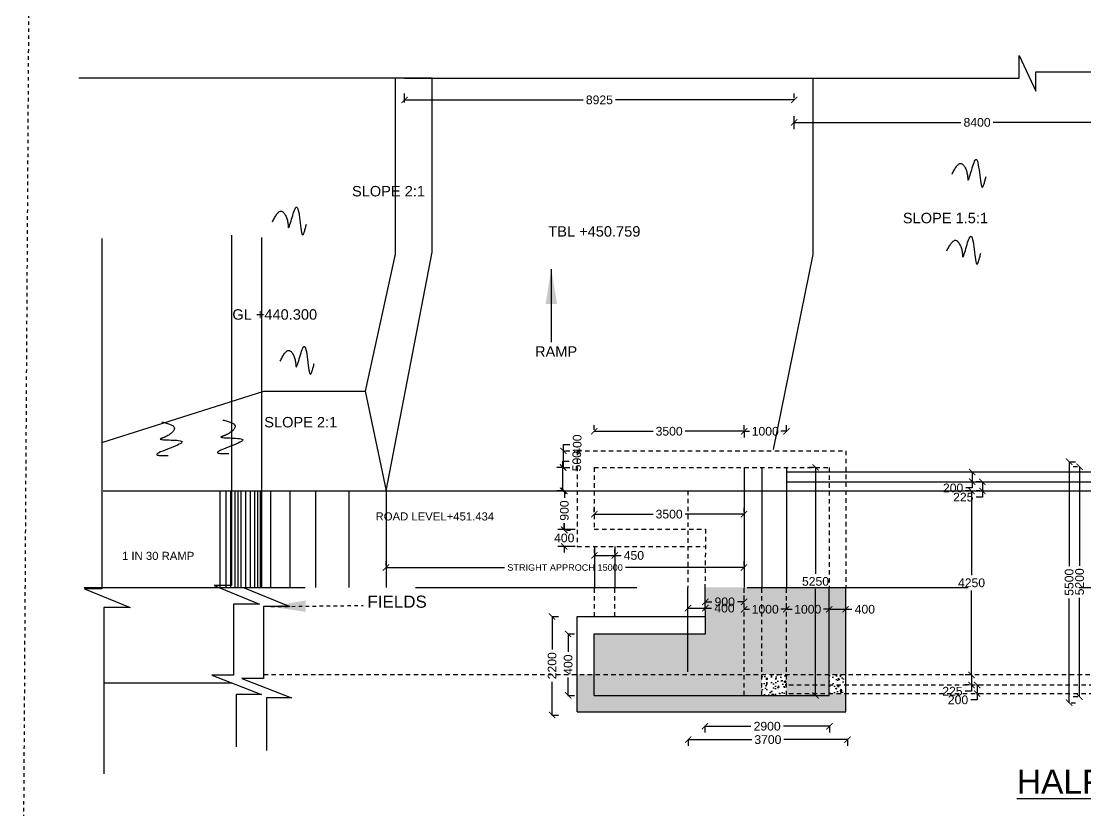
# Model space of a CAD drawing. Header units: inches. Extents: x 334 to 11487, y 381 to 10656.
# Drawn here: x 618.92 to 649.5, y 482.85 to 505.53 of the extents above; entities that cross this region are included whole.
import ezdxf

# ---------------------------------------------------------------- set-up
doc = ezdxf.new("R2010")
doc.units = ezdxf.units.IN
doc.header["$MEASUREMENT"] = 0
doc.linetypes.add('DASHDOT', pattern=[1, 0.5, -0.25, 0, -0.25])
doc.linetypes.add('HIDDEN', pattern=[9.525, 6.35, -3.175])
for name, color, linetype in [('DIMENSION', 255, 'Continuous'), ('DRAWING', 7, 'Continuous'), ('HATCH', 7, 'Continuous'), ('TEXT', 255, 'Continuous')]:
    doc.layers.add(name, color=color, linetype=linetype)
doc.styles.get("Standard").update_dxf_attribs({"font": 'arial.ttf'})
doc.styles.add('TIMES NEW ROMAN', font='times.ttf')
doc.dimstyles.new('dig', dxfattribs={"dimtxt": 0.1875, "dimasz": 0.18, "dimexe": 0.18, "dimexo": 0.0625, "dimgap": 0.09, "dimtad": 0, "dimtih": 1, "dimtoh": 1, "dimdec": 4, "dimzin": 0, "dimdsep": 46, "dimtxsty": 'Standard', "dimblk": 'ARCHTICK', "dimcen": 0.09, "dimadec": 0, "dimazin": 0, "dimtfac": 1, "dimtdec": 4, "dimtofl": 0, "dimtmove": 0, "dimatfit": 3, "dimldrblk": 'ARCHTICK', "dimfxl": 1, "dimtolj": 1, "dimtzin": 0, "dimarcsym": 0})
doc.dimstyles.new('ISO-25', dxfattribs={"dimtxt": 0.636364, "dimasz": 1, "dimexe": 1.25, "dimexo": 0.625, "dimtad": 0, "dimtih": 1, "dimtoh": 1, "dimlfac": 100, "dimtxsty": 'TIMES NEW ROMAN', "dimcen": 2.5, "dimadec": 0, "dimazin": 0, "dimtfac": 1, "dimtmove": 0, "dimatfit": 3, "dimfxl": 1, "dimarcsym": 0})
pattern_1 = [(50, (0, 0), (0.35863009, -0.03137607), [0.0375, -0.4125]), (355, (0, 0), (-0.06937567, 0.37609607), [0.03, -0.33]), (100.4514, (0.0299, -0.0026), (0.28925469, 0.34471977), [0.0318701, -0.35057106]), (46.1842, (0, 0.1), (0.53362052, -0.0827595), [0.05625, -0.61875]), (96.6356, (0.04447, 0.0931), (0.46733135, 0.48705894), [0.04780514, -0.5258565]), (351.1842, (0, 0.1), (0.46733097, 0.4870593), [0.045, -0.495]), (21, (0.05, 0.075), (0.29845353, -0.20130945), [0.0375, -0.4125]), (326, (0.05, 0.075), (0.12165767, 0.36257502), [0.03, -0.33]), (71.4514, (0.07487, 0.05822), (0.42011131, 0.16126525), [0.0318701, -0.35057106]), (37.5, (0, 0), (0.006079928, 0.166446927), [0, -0.326, 0, -0.335, 0, -0.33125]), (7.5, (0, 0), (0.13153477, 0.197205856), [0, -0.191, 0, -0.3185, 0, -0.12625]), (327.5, (-0.1115, 0), (0.266911218, -0.011277436), [0, -0.125, 0, -0.39, 0, -0.5175]), (317.5, (-0.1615, 0), (0.291593085, 0.05005249), [0, -0.1625, 0, -0.259, 0, -0.3675])]

# ---------------------------------------------------------------- blocks, each defined once
blk = doc.blocks.new('_ArchTick')
at = {"color": 0, "linetype": 'ByBlock', "const_width": 0.15}
blk.add_lwpolyline([(-0.5, -0.5), (0.5, 0.5)], dxfattribs=at)
blk = doc.blocks.new('*D58')
at = {"layer": 'Defpoints', "color": 0, "linetype": 'HIDDEN', "transparency": 16777216}
for p in [(641.125, 503.274), (641.125, 503.258), (629.933, 503.141)]:
    blk.add_point(p, dxfattribs=at)
at = {"layer": 'DIMENSION', "color": 0, "linetype": 'HIDDEN', "lineweight": -2, "transparency": 16777216}
for p, q in [((629.933, 503.204), (629.933, 503.454)), ((629.933, 503.274), (635.065, 503.274)), ((641.125, 503.274), (635.993, 503.274)), ((641.125, 503.32), (641.125, 503.454))]:
    blk.add_line(p, q, dxfattribs=at)
at = {"layer": 'DIMENSION', "color": 0, "linetype": 'HIDDEN', "lineweight": -2, "transparency": 16777216, "xscale": 0.18, "yscale": 0.18, "zscale": 0.18, "rotation": 180}
blk.add_blockref('_ArchTick', (629.933, 503.274), dxfattribs=at)
at = {"layer": 'DIMENSION', "color": 0, "linetype": 'HIDDEN', "lineweight": -2, "transparency": 16777216, "xscale": 0.18, "yscale": 0.18, "zscale": 0.18}
blk.add_blockref('_ArchTick', (641.125, 503.274), dxfattribs=at)
at = {"layer": 'DIMENSION', "color": 0, "linetype": 'HIDDEN', "transparency": 16777216, "insert": (635.529, 503.274), "char_height": 0.25, "attachment_point": 5}
blk.add_mtext('\\A1;8925', dxfattribs=at)
blk = doc.blocks.new('*D59')
at = {"layer": 'Defpoints', "color": 0, "linetype": 'HIDDEN', "transparency": 16777216}
for p in [(641.125, 502.371), (651.63, 502.628), (651.63, 502.371)]:
    blk.add_point(p, dxfattribs=at)
at = {"layer": 'DIMENSION', "color": 0, "linetype": 'HIDDEN', "lineweight": -2, "transparency": 16777216}
for p, q in [((641.125, 502.433), (641.125, 502.808)), ((651.63, 502.433), (651.63, 502.808)), ((641.125, 502.628), (645.914, 502.628)), ((651.63, 502.628), (646.841, 502.628))]:
    blk.add_line(p, q, dxfattribs=at)
at = {"layer": 'DIMENSION', "color": 0, "linetype": 'HIDDEN', "lineweight": -2, "transparency": 16777216, "xscale": 0.18, "yscale": 0.18, "zscale": 0.18, "rotation": 180}
blk.add_blockref('_ArchTick', (641.125, 502.628), dxfattribs=at)
at = {"layer": 'DIMENSION', "color": 0, "linetype": 'HIDDEN', "lineweight": -2, "transparency": 16777216, "xscale": 0.18, "yscale": 0.18, "zscale": 0.18}
blk.add_blockref('_ArchTick', (651.63, 502.628), dxfattribs=at)
at = {"layer": 'DIMENSION', "color": 0, "linetype": 'HIDDEN', "transparency": 16777216, "insert": (646.378, 502.628), "char_height": 0.25, "attachment_point": 5}
blk.add_mtext('\\A1;8400', dxfattribs=at)
blk = doc.blocks.new('*D96')
at = {"layer": 'Defpoints', "color": 0, "ltscale": 0.02, "transparency": 16777216}
for p in [(629.402, 489.838), (639.684, 489.838), (639.684, 489.838)]:
    blk.add_point(p, dxfattribs=at)
at = {"layer": 'DIMENSION', "color": 0, "lineweight": -2, "ltscale": 0.02, "transparency": 16777216}
for p, q in [((629.402, 489.9), (629.402, 490.018)), ((629.402, 489.838), (632.806, 489.838)), ((639.684, 489.838), (636.28, 489.838)), ((639.684, 489.9), (639.684, 490.018))]:
    blk.add_line(p, q, dxfattribs=at)
at = {"layer": 'DIMENSION', "color": 0, "lineweight": -2, "ltscale": 0.02, "transparency": 16777216, "xscale": 0.18, "yscale": 0.18, "zscale": 0.18, "rotation": 180}
blk.add_blockref('_ArchTick', (629.402, 489.838), dxfattribs=at)
at = {"layer": 'DIMENSION', "color": 0, "lineweight": -2, "ltscale": 0.02, "transparency": 16777216, "xscale": 0.18, "yscale": 0.18, "zscale": 0.18}
blk.add_blockref('_ArchTick', (639.684, 489.838), dxfattribs=at)
at = {"layer": 'DIMENSION', "color": 0, "ltscale": 0.02, "transparency": 16777216, "insert": (634.543, 489.838), "char_height": 0.1875, "attachment_point": 5}
blk.add_mtext('\\A1;STRIGHT APPROCH 15000', dxfattribs=at)
blk = doc.blocks.new('*D97')
at = {"layer": 'Defpoints', "color": 0, "linetype": 'HIDDEN', "transparency": 16777216}
for p in [(634.105, 488.433), (634.105, 485.601), (634.17, 485.601)]:
    blk.add_point(p, dxfattribs=at)
at = {"layer": 'DIMENSION', "color": 0, "linetype": 'HIDDEN', "lineweight": -2, "transparency": 16777216}
for p, q in [((634.167, 488.433), (634.35, 488.433)), ((634.17, 488.433), (634.17, 487.482)), ((634.17, 485.601), (634.17, 486.552)), ((634.167, 485.601), (634.35, 485.601))]:
    blk.add_line(p, q, dxfattribs=at)
at = {"layer": 'DIMENSION', "color": 0, "linetype": 'HIDDEN', "lineweight": -2, "transparency": 16777216, "xscale": 0.18, "yscale": 0.18, "zscale": 0.18}
for p, rotation in [((634.17, 488.433), 90), ((634.17, 485.601), 270)]:
    blk.add_blockref('_ArchTick', p, dxfattribs=dict(at, rotation=rotation))
at = {"layer": 'DIMENSION', "color": 0, "linetype": 'HIDDEN', "transparency": 16777216, "insert": (634.17, 487.017), "char_height": 0.25, "attachment_point": 5, "rotation": 90}
blk.add_mtext('\\A1;2200', dxfattribs=at)
blk = doc.blocks.new('*D98')
at = {"layer": 'Defpoints', "color": 0, "linetype": 'HIDDEN', "transparency": 16777216}
for p in [(634.565, 487.934), (634.565, 486.164), (634.631, 486.164)]:
    blk.add_point(p, dxfattribs=at)
at = {"layer": 'DIMENSION', "color": 0, "linetype": 'HIDDEN', "lineweight": -2, "transparency": 16777216}
for p, q in [((634.627, 487.934), (634.811, 487.934)), ((634.631, 487.934), (634.631, 487.42)), ((634.631, 486.164), (634.631, 486.678)), ((634.627, 486.164), (634.811, 486.164))]:
    blk.add_line(p, q, dxfattribs=at)
at = {"layer": 'DIMENSION', "color": 0, "linetype": 'HIDDEN', "lineweight": -2, "transparency": 16777216, "xscale": 0.18, "yscale": 0.18, "zscale": 0.18}
for p, rotation in [((634.631, 487.934), 90), ((634.631, 486.164), 270)]:
    blk.add_blockref('_ArchTick', p, dxfattribs=dict(at, rotation=rotation))
at = {"layer": 'DIMENSION', "color": 0, "linetype": 'HIDDEN', "transparency": 16777216, "insert": (634.631, 487.049), "char_height": 0.25, "attachment_point": 5, "rotation": 90}
blk.add_mtext('\\A1;400', dxfattribs=at)
blk = doc.blocks.new('*D99')
at = {"layer": 'Defpoints', "color": 0, "linetype": 'HIDDEN', "transparency": 16777216}
for p in [(638.558, 485.349), (642.138, 485.349), (642.138, 485.279)]:
    blk.add_point(p, dxfattribs=at)
at = {"layer": 'DIMENSION', "color": 0, "linetype": 'HIDDEN', "lineweight": -2, "transparency": 16777216}
for p, q in [((638.558, 485.286), (638.558, 485.099)), ((638.558, 485.279), (639.883, 485.279)), ((642.138, 485.279), (640.813, 485.279)), ((642.138, 485.286), (642.138, 485.099))]:
    blk.add_line(p, q, dxfattribs=at)
at = {"layer": 'DIMENSION', "color": 0, "linetype": 'HIDDEN', "lineweight": -2, "transparency": 16777216, "xscale": 0.18, "yscale": 0.18, "zscale": 0.18, "rotation": 180}
blk.add_blockref('_ArchTick', (638.558, 485.279), dxfattribs=at)
at = {"layer": 'DIMENSION', "color": 0, "linetype": 'HIDDEN', "lineweight": -2, "transparency": 16777216, "xscale": 0.18, "yscale": 0.18, "zscale": 0.18}
blk.add_blockref('_ArchTick', (642.138, 485.279), dxfattribs=at)
at = {"layer": 'DIMENSION', "color": 0, "linetype": 'HIDDEN', "transparency": 16777216, "insert": (640.348, 485.279), "char_height": 0.25, "attachment_point": 5}
blk.add_mtext('\\A1;2900', dxfattribs=at)
blk = doc.blocks.new('*D100')
at = {"layer": 'Defpoints', "color": 0, "linetype": 'HIDDEN', "transparency": 16777216}
for p in [(638.083, 484.953), (642.652, 484.953), (642.652, 484.894)]:
    blk.add_point(p, dxfattribs=at)
at = {"layer": 'DIMENSION', "color": 0, "linetype": 'HIDDEN', "lineweight": -2, "transparency": 16777216}
for p, q in [((638.083, 484.894), (639.905, 484.894)), ((638.083, 484.891), (638.083, 484.714)), ((642.652, 484.894), (640.831, 484.894)), ((642.652, 484.891), (642.652, 484.714))]:
    blk.add_line(p, q, dxfattribs=at)
at = {"layer": 'DIMENSION', "color": 0, "linetype": 'HIDDEN', "lineweight": -2, "transparency": 16777216, "xscale": 0.18, "yscale": 0.18, "zscale": 0.18, "rotation": 180}
blk.add_blockref('_ArchTick', (638.083, 484.894), dxfattribs=at)
at = {"layer": 'DIMENSION', "color": 0, "linetype": 'HIDDEN', "lineweight": -2, "transparency": 16777216, "xscale": 0.18, "yscale": 0.18, "zscale": 0.18}
blk.add_blockref('_ArchTick', (642.652, 484.894), dxfattribs=at)
at = {"layer": 'DIMENSION', "color": 0, "linetype": 'HIDDEN', "transparency": 16777216, "insert": (640.368, 484.894), "char_height": 0.25, "attachment_point": 5}
blk.add_mtext('\\A1;3700', dxfattribs=at)
blk = doc.blocks.new('*D101')
at = {"layer": 'Defpoints', "color": 0, "linetype": 'HIDDEN', "transparency": 16777216}
for p in [(638.071, 488.666), (638.571, 488.672), (638.571, 488.672)]:
    blk.add_point(p, dxfattribs=at)
at = {"layer": 'DIMENSION', "color": 0, "linetype": 'HIDDEN', "lineweight": -2, "transparency": 16777216}
for p, q in [((638.071, 488.729), (638.071, 488.852)), ((638.071, 488.672), (638.571, 488.672)), ((638.571, 488.735), (638.571, 488.852)), ((638.571, 488.672), (638.751, 488.672))]:
    blk.add_line(p, q, dxfattribs=at)
at = {"layer": 'DIMENSION', "color": 0, "linetype": 'HIDDEN', "lineweight": -2, "transparency": 16777216, "xscale": 0.18, "yscale": 0.18, "zscale": 0.18, "rotation": 180}
blk.add_blockref('_ArchTick', (638.071, 488.672), dxfattribs=at)
at = {"layer": 'DIMENSION', "color": 0, "linetype": 'HIDDEN', "lineweight": -2, "transparency": 16777216, "xscale": 0.18, "yscale": 0.18, "zscale": 0.18}
blk.add_blockref('_ArchTick', (638.571, 488.672), dxfattribs=at)
at = {"layer": 'DIMENSION', "color": 0, "linetype": 'HIDDEN', "transparency": 16777216, "insert": (639.122, 488.672), "char_height": 0.25, "attachment_point": 5}
blk.add_mtext('\\A1;400', dxfattribs=at)
blk = doc.blocks.new('*D102')
at = {"layer": 'Defpoints', "color": 0, "linetype": 'HIDDEN', "transparency": 16777216}
for p in [(638.571, 488.852), (639.684, 488.852), (639.684, 488.852)]:
    blk.add_point(p, dxfattribs=at)
at = {"layer": 'DIMENSION', "color": 0, "linetype": 'HIDDEN', "lineweight": -2, "transparency": 16777216}
for p, q in [((638.571, 488.915), (638.571, 489.032)), ((639.684, 488.915), (639.684, 489.032)), ((638.571, 488.852), (638.762, 488.852)), ((639.684, 488.852), (639.493, 488.852))]:
    blk.add_line(p, q, dxfattribs=at)
at = {"layer": 'DIMENSION', "color": 0, "linetype": 'HIDDEN', "lineweight": -2, "transparency": 16777216, "xscale": 0.18, "yscale": 0.18, "zscale": 0.18, "rotation": 180}
blk.add_blockref('_ArchTick', (638.571, 488.852), dxfattribs=at)
at = {"layer": 'DIMENSION', "color": 0, "linetype": 'HIDDEN', "lineweight": -2, "transparency": 16777216, "xscale": 0.18, "yscale": 0.18, "zscale": 0.18}
blk.add_blockref('_ArchTick', (639.684, 488.852), dxfattribs=at)
at = {"layer": 'DIMENSION', "color": 0, "linetype": 'HIDDEN', "transparency": 16777216, "insert": (639.128, 488.852), "char_height": 0.25, "attachment_point": 5}
blk.add_mtext('\\A1;900', dxfattribs=at)
blk = doc.blocks.new('*D103')
at = {"layer": 'Defpoints', "color": 0, "linetype": 'HIDDEN', "transparency": 16777216}
for p in [(639.684, 488.639), (640.899, 488.639), (640.899, 488.639)]:
    blk.add_point(p, dxfattribs=at)
at = {"layer": 'DIMENSION', "color": 0, "linetype": 'HIDDEN', "lineweight": -2, "transparency": 16777216}
for p, q in [((639.684, 488.701), (639.684, 488.819)), ((639.684, 488.639), (639.84, 488.639)), ((640.899, 488.639), (640.743, 488.639)), ((640.899, 488.701), (640.899, 488.819))]:
    blk.add_line(p, q, dxfattribs=at)
at = {"layer": 'DIMENSION', "color": 0, "linetype": 'HIDDEN', "lineweight": -2, "transparency": 16777216, "xscale": 0.18, "yscale": 0.18, "zscale": 0.18, "rotation": 180}
blk.add_blockref('_ArchTick', (639.684, 488.639), dxfattribs=at)
at = {"layer": 'DIMENSION', "color": 0, "linetype": 'HIDDEN', "lineweight": -2, "transparency": 16777216, "xscale": 0.18, "yscale": 0.18, "zscale": 0.18}
blk.add_blockref('_ArchTick', (640.899, 488.639), dxfattribs=at)
at = {"layer": 'DIMENSION', "color": 0, "linetype": 'HIDDEN', "transparency": 16777216, "insert": (640.292, 488.639), "char_height": 0.25, "attachment_point": 5}
blk.add_mtext('\\A1;1000', dxfattribs=at)
blk = doc.blocks.new('*D104')
at = {"layer": 'Defpoints', "color": 0, "linetype": 'HIDDEN', "transparency": 16777216}
for p in [(640.899, 488.639), (642.127, 488.639), (642.127, 488.639)]:
    blk.add_point(p, dxfattribs=at)
at = {"layer": 'DIMENSION', "color": 0, "linetype": 'HIDDEN', "lineweight": -2, "transparency": 16777216}
for p, q in [((640.899, 488.701), (640.899, 488.819)), ((640.899, 488.639), (641.062, 488.639)), ((642.127, 488.639), (641.964, 488.639)), ((642.127, 488.701), (642.127, 488.819))]:
    blk.add_line(p, q, dxfattribs=at)
at = {"layer": 'DIMENSION', "color": 0, "linetype": 'HIDDEN', "lineweight": -2, "transparency": 16777216, "xscale": 0.18, "yscale": 0.18, "zscale": 0.18, "rotation": 180}
blk.add_blockref('_ArchTick', (640.899, 488.639), dxfattribs=at)
at = {"layer": 'DIMENSION', "color": 0, "linetype": 'HIDDEN', "lineweight": -2, "transparency": 16777216, "xscale": 0.18, "yscale": 0.18, "zscale": 0.18}
blk.add_blockref('_ArchTick', (642.127, 488.639), dxfattribs=at)
at = {"layer": 'DIMENSION', "color": 0, "linetype": 'HIDDEN', "transparency": 16777216, "insert": (641.513, 488.639), "char_height": 0.25, "attachment_point": 5}
blk.add_mtext('\\A1;1000', dxfattribs=at)
blk = doc.blocks.new('*D105')
at = {"layer": 'Defpoints', "color": 0, "linetype": 'HIDDEN', "transparency": 16777216}
for p in [(642.127, 488.639), (642.603, 488.639), (642.603, 488.639)]:
    blk.add_point(p, dxfattribs=at)
at = {"layer": 'DIMENSION', "color": 0, "linetype": 'HIDDEN', "lineweight": -2, "transparency": 16777216}
for p, q in [((642.127, 488.701), (642.127, 488.819)), ((642.127, 488.639), (642.603, 488.639)), ((642.603, 488.701), (642.603, 488.819)), ((642.603, 488.639), (642.783, 488.639))]:
    blk.add_line(p, q, dxfattribs=at)
at = {"layer": 'DIMENSION', "color": 0, "linetype": 'HIDDEN', "lineweight": -2, "transparency": 16777216, "xscale": 0.18, "yscale": 0.18, "zscale": 0.18, "rotation": 180}
blk.add_blockref('_ArchTick', (642.127, 488.639), dxfattribs=at)
at = {"layer": 'DIMENSION', "color": 0, "linetype": 'HIDDEN', "lineweight": -2, "transparency": 16777216, "xscale": 0.18, "yscale": 0.18, "zscale": 0.18}
blk.add_blockref('_ArchTick', (642.603, 488.639), dxfattribs=at)
at = {"layer": 'DIMENSION', "color": 0, "linetype": 'HIDDEN', "transparency": 16777216, "insert": (643.154, 488.639), "char_height": 0.25, "attachment_point": 5}
blk.add_mtext('\\A1;400', dxfattribs=at)
blk = doc.blocks.new('*D106')
at = {"layer": 'Defpoints', "color": 0, "linetype": 'HIDDEN', "transparency": 16777216}
for p in [(635.381, 491.372), (639.684, 491.372), (639.684, 491.372)]:
    blk.add_point(p, dxfattribs=at)
at = {"layer": 'DIMENSION', "color": 0, "linetype": 'HIDDEN', "lineweight": -2, "transparency": 16777216}
for p, q in [((635.381, 491.434), (635.381, 491.552)), ((635.381, 491.372), (637.07, 491.372)), ((639.684, 491.372), (637.995, 491.372)), ((639.684, 491.434), (639.684, 491.552))]:
    blk.add_line(p, q, dxfattribs=at)
at = {"layer": 'DIMENSION', "color": 0, "linetype": 'HIDDEN', "lineweight": -2, "transparency": 16777216, "xscale": 0.18, "yscale": 0.18, "zscale": 0.18, "rotation": 180}
blk.add_blockref('_ArchTick', (635.381, 491.372), dxfattribs=at)
at = {"layer": 'DIMENSION', "color": 0, "linetype": 'HIDDEN', "lineweight": -2, "transparency": 16777216, "xscale": 0.18, "yscale": 0.18, "zscale": 0.18}
blk.add_blockref('_ArchTick', (639.684, 491.372), dxfattribs=at)
at = {"layer": 'DIMENSION', "color": 0, "linetype": 'HIDDEN', "transparency": 16777216, "insert": (637.532, 491.372), "char_height": 0.25, "attachment_point": 5}
blk.add_mtext('\\A1;3500', dxfattribs=at)
blk = doc.blocks.new('*D107')
at = {"layer": 'Defpoints', "color": 0, "linetype": 'HIDDEN', "transparency": 16777216}
for p in [(634.519, 490.929), (634.892, 490.929), (634.892, 490.446)]:
    blk.add_point(p, dxfattribs=at)
at = {"layer": 'DIMENSION', "color": 0, "linetype": 'HIDDEN', "lineweight": -2, "transparency": 16777216}
for p, q in [((634.519, 490.929), (634.519, 491.109)), ((634.829, 490.929), (634.339, 490.929)), ((634.829, 490.446), (634.339, 490.446)), ((634.519, 490.446), (634.519, 490.266))]:
    blk.add_line(p, q, dxfattribs=at)
at = {"layer": 'DIMENSION', "color": 0, "linetype": 'HIDDEN', "lineweight": -2, "transparency": 16777216, "xscale": 0.18, "yscale": 0.18, "zscale": 0.18}
for p, rotation in [((634.519, 490.929), 270), ((634.519, 490.446), 90)]:
    blk.add_blockref('_ArchTick', p, dxfattribs=dict(at, rotation=rotation))
at = {"layer": 'DIMENSION', "color": 0, "linetype": 'HIDDEN', "transparency": 16777216, "insert": (634.519, 490.687), "char_height": 0.25, "attachment_point": 5}
blk.add_mtext('\\A1;400', dxfattribs=at)
blk = doc.blocks.new('*D108')
at = {"layer": 'Defpoints', "color": 0, "linetype": 'HIDDEN', "transparency": 16777216}
for p in [(634.519, 492.041), (634.523, 492.041), (634.519, 490.91)]:
    blk.add_point(p, dxfattribs=at)
at = {"layer": 'DIMENSION', "color": 0, "linetype": 'HIDDEN', "lineweight": -2, "transparency": 16777216}
for p, q in [((634.523, 492.041), (634.523, 491.841)), ((634.581, 492.041), (634.703, 492.041)), ((634.523, 490.91), (634.523, 491.11)), ((634.581, 490.91), (634.703, 490.91))]:
    blk.add_line(p, q, dxfattribs=at)
at = {"layer": 'DIMENSION', "color": 0, "linetype": 'HIDDEN', "lineweight": -2, "transparency": 16777216, "xscale": 0.18, "yscale": 0.18, "zscale": 0.18}
for p, rotation in [((634.523, 492.041), 90), ((634.523, 490.91), 270)]:
    blk.add_blockref('_ArchTick', p, dxfattribs=dict(at, rotation=rotation))
at = {"layer": 'DIMENSION', "color": 0, "linetype": 'HIDDEN', "transparency": 16777216, "insert": (634.523, 491.476), "char_height": 0.25, "attachment_point": 5, "rotation": 90}
blk.add_mtext('\\A1;900', dxfattribs=at)
blk = doc.blocks.new('*D109')
at = {"layer": 'Defpoints', "color": 0, "linetype": 'HIDDEN', "transparency": 16777216}
for p in [(634.482, 492.714), (634.523, 492.714), (634.523, 492.041)]:
    blk.add_point(p, dxfattribs=at)
at = {"layer": 'DIMENSION', "color": 0, "linetype": 'HIDDEN', "lineweight": -2, "transparency": 16777216}
for p, q in [((634.482, 492.714), (634.482, 492.894)), ((634.482, 492.894), (634.662, 492.894)), ((634.46, 492.714), (634.302, 492.714)), ((634.482, 492.041), (634.482, 492.714)), ((634.46, 492.041), (634.302, 492.041))]:
    blk.add_line(p, q, dxfattribs=at)
at = {"layer": 'DIMENSION', "color": 0, "linetype": 'HIDDEN', "lineweight": -2, "transparency": 16777216, "xscale": 0.18, "yscale": 0.18, "zscale": 0.18}
for p, rotation in [((634.482, 492.714), 90), ((634.482, 492.041), 270)]:
    blk.add_blockref('_ArchTick', p, dxfattribs=dict(at, rotation=rotation))
at = {"layer": 'DIMENSION', "color": 0, "linetype": 'HIDDEN', "transparency": 16777216, "insert": (634.88, 492.894), "char_height": 0.25, "attachment_point": 5, "rotation": 90}
blk.add_mtext('\\A1;500', dxfattribs=at)
blk = doc.blocks.new('*D110')
at = {"layer": 'Defpoints', "color": 0, "linetype": 'HIDDEN', "transparency": 16777216}
for p in [(634.46, 493.19), (634.495, 493.19), (634.46, 492.714)]:
    blk.add_point(p, dxfattribs=at)
at = {"layer": 'DIMENSION', "color": 0, "linetype": 'HIDDEN', "lineweight": -2, "transparency": 16777216}
for p, q in [((634.495, 493.19), (634.495, 493.37)), ((634.495, 493.37), (634.675, 493.37)), ((634.495, 492.714), (634.495, 493.19)), ((634.523, 493.19), (634.675, 493.19)), ((634.523, 492.714), (634.675, 492.714))]:
    blk.add_line(p, q, dxfattribs=at)
at = {"layer": 'DIMENSION', "color": 0, "linetype": 'HIDDEN', "lineweight": -2, "transparency": 16777216, "xscale": 0.18, "yscale": 0.18, "zscale": 0.18}
for p, rotation in [((634.495, 493.19), 90), ((634.495, 492.714), 270)]:
    blk.add_blockref('_ArchTick', p, dxfattribs=dict(at, rotation=rotation))
at = {"layer": 'DIMENSION', "color": 0, "linetype": 'HIDDEN', "transparency": 16777216, "insert": (634.892, 493.37), "char_height": 0.25, "attachment_point": 5, "rotation": 90}
blk.add_mtext('\\A1;400', dxfattribs=at)
blk = doc.blocks.new('*D111')
at = {"layer": 'Defpoints', "color": 0, "linetype": 'HIDDEN', "transparency": 16777216}
for p in [(635.381, 493.732), (639.684, 493.753), (639.684, 493.732)]:
    blk.add_point(p, dxfattribs=at)
at = {"layer": 'DIMENSION', "color": 0, "linetype": 'HIDDEN', "lineweight": -2, "transparency": 16777216}
for p, q in [((635.381, 493.795), (635.381, 493.933)), ((639.684, 493.795), (639.684, 493.933)), ((635.381, 493.753), (637.07, 493.753)), ((639.684, 493.753), (637.995, 493.753))]:
    blk.add_line(p, q, dxfattribs=at)
at = {"layer": 'DIMENSION', "color": 0, "linetype": 'HIDDEN', "lineweight": -2, "transparency": 16777216, "xscale": 0.18, "yscale": 0.18, "zscale": 0.18, "rotation": 180}
blk.add_blockref('_ArchTick', (635.381, 493.753), dxfattribs=at)
at = {"layer": 'DIMENSION', "color": 0, "linetype": 'HIDDEN', "lineweight": -2, "transparency": 16777216, "xscale": 0.18, "yscale": 0.18, "zscale": 0.18}
blk.add_blockref('_ArchTick', (639.684, 493.753), dxfattribs=at)
at = {"layer": 'DIMENSION', "color": 0, "linetype": 'HIDDEN', "transparency": 16777216, "insert": (637.532, 493.753), "char_height": 0.25, "attachment_point": 5}
blk.add_mtext('\\A1;3500', dxfattribs=at)
blk = doc.blocks.new('*D112')
at = {"layer": 'Defpoints', "color": 0, "linetype": 'HIDDEN', "transparency": 16777216}
for p in [(639.684, 493.795), (639.684, 493.753), (640.902, 493.679)]:
    blk.add_point(p, dxfattribs=at)
at = {"layer": 'DIMENSION', "color": 0, "linetype": 'HIDDEN', "lineweight": -2, "transparency": 16777216}
for p, q in [((640.902, 493.742), (640.902, 493.933)), ((639.684, 493.753), (639.842, 493.753)), ((639.684, 493.732), (639.684, 493.573)), ((640.902, 493.753), (640.744, 493.753))]:
    blk.add_line(p, q, dxfattribs=at)
at = {"layer": 'DIMENSION', "color": 0, "linetype": 'HIDDEN', "lineweight": -2, "transparency": 16777216, "xscale": 0.18, "yscale": 0.18, "zscale": 0.18, "rotation": 180}
blk.add_blockref('_ArchTick', (639.684, 493.753), dxfattribs=at)
at = {"layer": 'DIMENSION', "color": 0, "linetype": 'HIDDEN', "lineweight": -2, "transparency": 16777216, "xscale": 0.18, "yscale": 0.18, "zscale": 0.18}
blk.add_blockref('_ArchTick', (640.902, 493.753), dxfattribs=at)
at = {"layer": 'DIMENSION', "color": 0, "linetype": 'HIDDEN', "transparency": 16777216, "insert": (640.293, 493.753), "char_height": 0.25, "attachment_point": 5}
blk.add_mtext('\\A1;1000', dxfattribs=at)
blk = doc.blocks.new('*D113')
at = {"layer": 'Defpoints', "color": 0, "linetype": 'HIDDEN', "transparency": 16777216}
for p in [(641.769, 492.714), (641.737, 486.164), (641.769, 486.164)]:
    blk.add_point(p, dxfattribs=at)
at = {"layer": 'DIMENSION', "color": 0, "linetype": 'HIDDEN', "lineweight": -2, "transparency": 16777216}
for p, q in [((641.707, 492.714), (641.557, 492.714)), ((641.737, 492.714), (641.737, 489.657)), ((641.737, 486.164), (641.737, 489.222)), ((641.707, 486.164), (641.557, 486.164))]:
    blk.add_line(p, q, dxfattribs=at)
at = {"layer": 'DIMENSION', "color": 0, "linetype": 'HIDDEN', "lineweight": -2, "transparency": 16777216, "xscale": 0.18, "yscale": 0.18, "zscale": 0.18}
for p, rotation in [((641.737, 492.714), 90), ((641.737, 486.164), 270)]:
    blk.add_blockref('_ArchTick', p, dxfattribs=dict(at, rotation=rotation))
at = {"layer": 'DIMENSION', "color": 0, "linetype": 'HIDDEN', "transparency": 16777216, "insert": (641.737, 489.439), "char_height": 0.25, "attachment_point": 5}
blk.add_mtext('\\A1;5250', dxfattribs=at)
blk = doc.blocks.new('*D137')
at = {"layer": 'Defpoints', "color": 0, "linetype": 'HIDDEN', "transparency": 16777216}
for p in [(646.17, 492.584), (646.17, 492.304), (646.237, 492.304)]:
    blk.add_point(p, dxfattribs=at)
at = {"layer": 'DIMENSION', "color": 0, "linetype": 'HIDDEN', "lineweight": -2, "transparency": 16777216}
for p, q in [((646.232, 492.584), (646.417, 492.584)), ((646.237, 492.584), (646.237, 492.304)), ((646.232, 492.304), (646.417, 492.304)), ((646.237, 492.304), (646.237, 492.124)), ((646.237, 492.124), (646.057, 492.124))]:
    blk.add_line(p, q, dxfattribs=at)
at = {"layer": 'DIMENSION', "color": 0, "linetype": 'HIDDEN', "lineweight": -2, "transparency": 16777216, "xscale": 0.18, "yscale": 0.18, "zscale": 0.18}
for p, rotation in [((646.237, 492.584), 90), ((646.237, 492.304), 270)]:
    blk.add_blockref('_ArchTick', p, dxfattribs=dict(at, rotation=rotation))
at = {"layer": 'DIMENSION', "color": 0, "linetype": 'HIDDEN', "transparency": 16777216, "insert": (645.689, 492.124), "char_height": 0.25, "attachment_point": 5}
blk.add_mtext('\\A1;200', dxfattribs=at)
blk = doc.blocks.new('*D138')
at = {"layer": 'Defpoints', "color": 0, "linetype": 'HIDDEN', "transparency": 16777216}
for p in [(646.53, 492.304), (646.53, 492.041), (646.53, 492.041)]:
    blk.add_point(p, dxfattribs=at)
at = {"layer": 'DIMENSION', "color": 0, "linetype": 'HIDDEN', "lineweight": -2, "transparency": 16777216}
for p, q in [((646.467, 492.304), (646.35, 492.304)), ((646.53, 492.304), (646.53, 492.041)), ((646.467, 492.041), (646.35, 492.041)), ((646.53, 492.041), (646.53, 491.861)), ((646.53, 491.861), (646.35, 491.861))]:
    blk.add_line(p, q, dxfattribs=at)
at = {"layer": 'DIMENSION', "color": 0, "linetype": 'HIDDEN', "lineweight": -2, "transparency": 16777216, "xscale": 0.18, "yscale": 0.18, "zscale": 0.18}
for p, rotation in [((646.53, 492.304), 90), ((646.53, 492.041), 270)]:
    blk.add_blockref('_ArchTick', p, dxfattribs=dict(at, rotation=rotation))
at = {"layer": 'DIMENSION', "color": 0, "linetype": 'HIDDEN', "transparency": 16777216, "insert": (645.981, 491.861), "char_height": 0.25, "attachment_point": 5}
blk.add_mtext('\\A1;225', dxfattribs=at)
blk = doc.blocks.new('*D139')
at = {"layer": 'Defpoints', "color": 0, "linetype": 'HIDDEN', "transparency": 16777216}
for p in [(646.22, 492.041), (646.218, 486.754), (646.218, 486.754)]:
    blk.add_point(p, dxfattribs=at)
at = {"layer": 'DIMENSION', "color": 0, "linetype": 'HIDDEN', "lineweight": -2, "transparency": 16777216}
for p, q in [((646.158, 492.041), (646.038, 492.041)), ((646.218, 492.041), (646.218, 489.615)), ((646.218, 486.754), (646.218, 489.18)), ((646.156, 486.754), (646.038, 486.754))]:
    blk.add_line(p, q, dxfattribs=at)
at = {"layer": 'DIMENSION', "color": 0, "linetype": 'HIDDEN', "lineweight": -2, "transparency": 16777216, "xscale": 0.18, "yscale": 0.18, "zscale": 0.18}
for p, rotation in [((646.218, 492.041), 90), ((646.218, 486.754), 270)]:
    blk.add_blockref('_ArchTick', p, dxfattribs=dict(at, rotation=rotation))
at = {"layer": 'DIMENSION', "color": 0, "linetype": 'HIDDEN', "transparency": 16777216, "insert": (646.218, 489.398), "char_height": 0.25, "attachment_point": 5}
blk.add_mtext('\\A1;4250', dxfattribs=at)
blk = doc.blocks.new('*D140')
at = {"layer": 'Defpoints', "color": 0, "linetype": 'HIDDEN', "transparency": 16777216}
for p in [(646.218, 486.754), (646.218, 486.464), (646.218, 486.464)]:
    blk.add_point(p, dxfattribs=at)
at = {"layer": 'DIMENSION', "color": 0, "linetype": 'HIDDEN', "lineweight": -2, "transparency": 16777216}
for p, q in [((646.156, 486.754), (646.038, 486.754)), ((646.218, 486.754), (646.218, 486.464)), ((646.156, 486.464), (646.038, 486.464)), ((646.218, 486.464), (646.218, 486.284)), ((646.218, 486.284), (646.038, 486.284))]:
    blk.add_line(p, q, dxfattribs=at)
at = {"layer": 'DIMENSION', "color": 0, "linetype": 'HIDDEN', "lineweight": -2, "transparency": 16777216, "xscale": 0.18, "yscale": 0.18, "zscale": 0.18}
for p, rotation in [((646.218, 486.754), 90), ((646.218, 486.464), 270)]:
    blk.add_blockref('_ArchTick', p, dxfattribs=dict(at, rotation=rotation))
at = {"layer": 'DIMENSION', "color": 0, "linetype": 'HIDDEN', "transparency": 16777216, "insert": (645.669, 486.284), "char_height": 0.25, "attachment_point": 5}
blk.add_mtext('\\A1;225', dxfattribs=at)
blk = doc.blocks.new('*D141')
at = {"layer": 'Defpoints', "color": 0, "linetype": 'HIDDEN', "transparency": 16777216}
for p in [(646.301, 486.464), (646.301, 486.216), (646.378, 486.216)]:
    blk.add_point(p, dxfattribs=at)
at = {"layer": 'DIMENSION', "color": 0, "linetype": 'HIDDEN', "lineweight": -2, "transparency": 16777216}
for p, q in [((646.363, 486.464), (646.558, 486.464)), ((646.378, 486.464), (646.378, 486.216)), ((646.363, 486.216), (646.558, 486.216)), ((646.378, 486.216), (646.378, 486.036)), ((646.378, 486.036), (646.198, 486.036))]:
    blk.add_line(p, q, dxfattribs=at)
at = {"layer": 'DIMENSION', "color": 0, "linetype": 'HIDDEN', "lineweight": -2, "transparency": 16777216, "xscale": 0.18, "yscale": 0.18, "zscale": 0.18}
for p, rotation in [((646.378, 486.464), 90), ((646.378, 486.216), 270)]:
    blk.add_blockref('_ArchTick', p, dxfattribs=dict(at, rotation=rotation))
at = {"layer": 'DIMENSION', "color": 0, "linetype": 'HIDDEN', "transparency": 16777216, "insert": (645.83, 486.036), "char_height": 0.25, "attachment_point": 5}
blk.add_mtext('\\A1;200', dxfattribs=at)
blk = doc.blocks.new('*D149')
at = {"layer": 'Defpoints', "color": 0, "linetype": 'HIDDEN', "transparency": 16777216}
for p in [(649.324, 492.733), (649.322, 486.125), (649.33, 486.125)]:
    blk.add_point(p, dxfattribs=at)
at = {"layer": 'DIMENSION', "color": 0, "linetype": 'HIDDEN', "lineweight": -2, "transparency": 16777216}
for p, q in [((649.261, 492.733), (649.142, 492.733)), ((649.322, 492.733), (649.322, 489.892)), ((649.322, 486.125), (649.322, 488.966)), ((649.267, 486.125), (649.142, 486.125))]:
    blk.add_line(p, q, dxfattribs=at)
at = {"layer": 'DIMENSION', "color": 0, "linetype": 'HIDDEN', "lineweight": -2, "transparency": 16777216, "xscale": 0.18, "yscale": 0.18, "zscale": 0.18}
for p, rotation in [((649.322, 492.733), 90), ((649.322, 486.125), 270)]:
    blk.add_blockref('_ArchTick', p, dxfattribs=dict(at, rotation=rotation))
at = {"layer": 'DIMENSION', "color": 0, "linetype": 'HIDDEN', "transparency": 16777216, "insert": (649.322, 489.429), "char_height": 0.25, "attachment_point": 5, "rotation": 90}
blk.add_mtext('\\A1;5200', dxfattribs=at)
blk = doc.blocks.new('*D150')
at = {"layer": 'Defpoints', "color": 0, "linetype": 'HIDDEN', "transparency": 16777216}
for p in [(648.987, 492.88), (649.022, 492.88), (649.017, 485.953)]:
    blk.add_point(p, dxfattribs=at)
at = {"layer": 'DIMENSION', "color": 0, "linetype": 'HIDDEN', "lineweight": -2, "transparency": 16777216}
for p, q in [((649.022, 492.88), (649.022, 489.879)), ((649.05, 492.88), (649.202, 492.88)), ((649.022, 485.953), (649.022, 488.953)), ((649.08, 485.953), (649.202, 485.953))]:
    blk.add_line(p, q, dxfattribs=at)
at = {"layer": 'DIMENSION', "color": 0, "linetype": 'HIDDEN', "lineweight": -2, "transparency": 16777216, "xscale": 0.18, "yscale": 0.18, "zscale": 0.18}
for p, rotation in [((649.022, 492.88), 90), ((649.022, 485.953), 270)]:
    blk.add_blockref('_ArchTick', p, dxfattribs=dict(at, rotation=rotation))
at = {"layer": 'DIMENSION', "color": 0, "linetype": 'HIDDEN', "transparency": 16777216, "insert": (649.022, 489.416), "char_height": 0.25, "attachment_point": 5, "rotation": 90}
blk.add_mtext('\\A1;5500', dxfattribs=at)
blk = doc.blocks.new('*D164')
at = {"layer": 'Defpoints', "color": 0, "linetype": 'HIDDEN', "transparency": 16777216}
for p in [(635.388, 490.185), (635.97, 490.185), (635.97, 490.185)]:
    blk.add_point(p, dxfattribs=at)
at = {"layer": 'DIMENSION', "color": 0, "linetype": 'HIDDEN', "lineweight": -2, "transparency": 16777216}
for p, q in [((635.388, 490.248), (635.388, 490.365)), ((635.388, 490.185), (635.97, 490.185)), ((635.97, 490.248), (635.97, 490.365)), ((635.97, 490.185), (636.15, 490.185))]:
    blk.add_line(p, q, dxfattribs=at)
at = {"layer": 'DIMENSION', "color": 0, "linetype": 'HIDDEN', "lineweight": -2, "transparency": 16777216, "xscale": 0.18, "yscale": 0.18, "zscale": 0.18, "rotation": 180}
blk.add_blockref('_ArchTick', (635.388, 490.185), dxfattribs=at)
at = {"layer": 'DIMENSION', "color": 0, "linetype": 'HIDDEN', "lineweight": -2, "transparency": 16777216, "xscale": 0.18, "yscale": 0.18, "zscale": 0.18}
blk.add_blockref('_ArchTick', (635.97, 490.185), dxfattribs=at)
at = {"layer": 'DIMENSION', "color": 0, "linetype": 'HIDDEN', "transparency": 16777216, "insert": (636.52, 490.185), "char_height": 0.25, "attachment_point": 5}
blk.add_mtext('\\A1;450', dxfattribs=at)

msp = doc.modelspace()

# ---------------------------------------------------------------- hatches: boundary and pattern name
at = {"layer": 'HATCH', "linetype": 'HIDDEN'}
h = msp.add_hatch(dxfattribs=at)
h.set_pattern_fill('AR-CONC', color=256, scale=0.05, style=0)
h.set_pattern_definition(pattern_1)
h.paths.add_polyline_path([(639.68399, 489.26535), (638.56442, 489.26535), (638.57989, 487.93357), (635.38073, 487.93357), (635.38073, 486.76575), (639.68399, 486.76432)])
h.paths.add_polyline_path([(639.68399, 486.76432), (635.38073, 486.76575), (635.38073, 486.16444), (639.68399, 486.16444)], flags=17)
h.paths.add_polyline_path([(642.60329, 486.2159), (642.12743, 486.2159), (642.12743, 486.16444), (635.38073, 486.16444), (635.38073, 486.76575), (634.89162, 486.76591), (634.89162, 485.68858), (642.60329, 485.68858)])
h.paths.add_polyline_path([(640.19835, 486.76415), (639.68399, 486.76432), (639.68399, 486.16444), (640.19835, 486.16444)], flags=17)
h.paths.add_polyline_path([(640.19835, 489.26535), (639.68399, 489.26535), (639.68399, 486.76432), (640.19835, 486.76415)])
h.paths.add_polyline_path([(640.89903, 489.26535), (640.19835, 489.26535), (640.19835, 486.76415), (640.89903, 486.76392)])
h.paths.add_polyline_path([(642.12743, 489.26535), (640.89903, 489.26535), (640.89903, 486.76392), (642.12743, 486.76351)])
h.paths.add_polyline_path([(642.60329, 489.26535), (642.12743, 489.26535), (642.12743, 486.76351), (642.60329, 486.76335)])
h.paths.add_polyline_path([(642.12743, 486.76351), (640.89903, 486.76392), (640.89903, 486.16444), (642.12743, 486.16444)], flags=17)
h = msp.add_hatch(dxfattribs=at)
h.set_pattern_fill('AR-CONC', color=256, scale=0.05, style=0)
h.set_pattern_definition(pattern_1)
h.paths.add_polyline_path([(640.89903, 486.76392), (640.19835, 486.76415), (640.19835, 486.16444), (640.89903, 486.16444)])
h = msp.add_hatch(dxfattribs=at)
h.set_pattern_fill('AR-CONC', color=256, scale=0.05, style=0)
h.set_pattern_definition(pattern_1)
h.paths.add_polyline_path([(642.60329, 486.46438), (642.60329, 486.76335), (642.12743, 486.76351), (642.12743, 486.46438)])
h.paths.add_polyline_path([(642.12743, 486.46438), (642.12743, 486.2159), (642.60329, 486.2159), (642.60329, 486.46438)])

# ---------------------------------------------------------------- linework, layer by layer
at = {"layer": 'DIMENSION', "linetype": 'HIDDEN'}
msp.add_lwpolyline([(620.72611, 489.26535), (699.22627, 489.26535)], dxfattribs=at)
for points in [[(645.65784, 501.14459), (645.90913, 501.4484), (646.09904, 501.12288), (646.11445, 500.9826), (646.33836, 501.56109), (646.52926, 500.76714), (646.63561, 501.07399)], [(626.13676, 499.77495), (626.38805, 500.07876), (626.57796, 499.75323), (626.59338, 499.61295), (626.81729, 500.19145), (627.00818, 499.3975), (627.11453, 499.70435)], [(645.50645, 498.93709), (645.75774, 499.2409), (645.94765, 498.91537), (645.96307, 498.77509), (646.18698, 499.35359), (646.37787, 498.55963), (646.48422, 498.86649)], [(626.3587, 495.77041), (626.60999, 496.07422), (626.7999, 495.74869), (626.81531, 495.60841), (627.03922, 496.18691), (627.23012, 495.39296), (627.33647, 495.69981)], [(622.96333, 494.01981), (623.32002, 493.8518), (623.05183, 493.58702), (622.91977, 493.53727), (623.53574, 493.46398), (622.81403, 493.08196), (623.13767, 493.05512)], [(624.70797, 494.07671), (625.06466, 493.90871), (624.79647, 493.64393), (624.6644, 493.59418), (625.28038, 493.52089), (624.55866, 493.13887), (624.88231, 493.11203)]]:
    msp.add_spline(points, degree=3, dxfattribs=at)
at = {"layer": 'DRAWING', "linetype": 'DASHDOT', "ltscale": 0.02}
msp.add_lwpolyline([(619.34798, 538.87389), (718.64484, 538.25588), (718.22011, 470.01199), (618.92325, 470.62999)], close=True, dxfattribs=at)
at = {"layer": 'DRAWING', "ltscale": 0.02}
for points in [[(629.9329, 503.89841), (647.58453, 503.89841), (647.58453, 504.54834), (648.06947, 503.5282), (648.06947, 504.08463), (651.62999, 504.08463), (657.37109, 504.08463), (669.9734, 504.08463), (669.9734, 504.84461), (670.39879, 503.61107), (670.39879, 504.2048), (699.64707, 504.2048)], [(625.10045, 503.89841), (620.5808, 503.89841)], [(621.23466, 493.43117), (625.8878, 494.90581), (628.80267, 494.90581), (629.4024, 492.04101), (630.72753, 498.89956), (630.72753, 503.89841), (629.9329, 503.89841), (625.10045, 503.89841)], [(629.66572, 503.89841), (629.66572, 498.84057), (628.80267, 494.90581)], [(641.65838, 503.89841), (641.65962, 498.83468)], [(621.23466, 499.29185), (621.23466, 489.22841), (620.74067, 489.22841), (622.04589, 488.69192), (621.29538, 488.69192), (621.29538, 483.90798)], [(624.95662, 499.3878), (624.95662, 489.32436), (624.46263, 489.32436), (625.76785, 488.78787), (625.01734, 488.78787), (625.01734, 486.86781)], [(625.8229, 499.3168), (625.8229, 489.25336), (625.32891, 489.25336), (626.63412, 488.71687), (625.88361, 488.71687), (625.88361, 486.7689)], [(641.65962, 498.83468), (640.52417, 493.23333)], [(639.68399, 492.71408), (639.68399, 489.26535)], [(640.19835, 492.71408), (640.19835, 489.26535)], [(640.89903, 492.71408), (640.89903, 489.26535)], [(640.90849, 492.5839), (674.31871, 492.5839)], [(640.90849, 492.30387), (674.31871, 492.30387)], [(621.27574, 492.041), (699.22627, 492.041)], [(624.62246, 492.041), (624.62246, 489.26535)], [(624.80134, 492.041), (624.80134, 489.26535)], [(624.93585, 492.041), (624.93585, 489.26535)], [(625.06044, 492.041), (625.06044, 489.26535)], [(625.14516, 492.041), (625.14516, 489.26535)], [(625.22483, 492.041), (625.22483, 489.26535)], [(625.36133, 492.04101), (625.36133, 489.26536)], [(625.49584, 492.04101), (625.49584, 489.26536)], [(625.62043, 492.04101), (625.62043, 489.26536)], [(625.70515, 492.04101), (625.70515, 489.26536)], [(625.78483, 492.04101), (625.78483, 489.26536)], [(626.08076, 492.041), (626.08076, 489.26535)], [(626.6345, 492.041), (626.6345, 489.26535)], [(627.37067, 492.041), (627.37067, 489.26535)], [(628.33367, 492.041), (628.33367, 489.26535)], [(629.4024, 492.04101), (629.4024, 489.26536)], [(635.38835, 490.4456), (635.38835, 489.26535)], [(635.9697, 490.4456), (635.9697, 489.26535)], [(634.89162, 485.68858), (642.60329, 485.68858), (642.60329, 489.26535)], [(635.38073, 486.16444), (642.12743, 486.16444), (642.12743, 489.26535)], [(635.38073, 486.16444), (635.38073, 487.93357), (638.57989, 487.93357), (638.56442, 489.26535)], [(638.071, 486.83753), (638.071, 489.26535)], [(634.89162, 485.68858), (634.89162, 488.43292), (638.5514, 488.43292)], [(625.01734, 486.86781), (625.01734, 486.74539), (624.39373, 486.74539), (625.81883, 486.18958), (625.09825, 486.18958), (625.09825, 484.68379)], [(625.88361, 486.7689), (625.88361, 486.64648), (625.26, 486.64648), (626.68511, 486.09067), (625.96453, 486.09067), (625.96453, 484.58488)], [(624.98181, 486.51603), (621.29538, 486.51603)]]:
    msp.add_lwpolyline(points, dxfattribs=at)
at = {"layer": 'DRAWING', "linetype": 'HIDDEN', "ltscale": 0.02}
for points in [[(634.89162, 493.18994), (642.60329, 493.18994), (642.60329, 489.26535)], [(634.89162, 493.18994), (634.89162, 490.4456), (638.5514, 490.4456)], [(635.38073, 492.71408), (642.12743, 492.71408), (642.12743, 489.26535)], [(635.38073, 492.71408), (635.38073, 490.94495), (638.57989, 490.94495), (638.56038, 489.26535)], [(638.071, 492.041), (638.071, 489.26535)], [(635.38835, 488.43292), (635.38835, 489.26535)], [(635.9697, 488.43292), (635.9697, 489.26535)], [(639.68399, 486.16444), (639.68399, 489.26535)], [(640.19835, 486.16444), (640.19835, 489.26535)], [(640.89903, 486.16444), (640.89903, 489.26535)], [(625.88361, 486.7689), (690.84625, 486.74733)], [(640.97363, 486.46438), (674.31871, 486.46438)], [(640.97363, 486.2159), (674.31871, 486.2159)]]:
    msp.add_lwpolyline(points, dxfattribs=at)

# ---------------------------------------------------------------- texts
at = {"layer": 'TEXT'}
msp.add_text('%%UHALF PLAN AT TOP AND HALF PLAN AT BOTTOM', height=0.6875, dxfattribs=at).set_placement((647.52277, 483.3444))
at = {"layer": 'TEXT', "attachment_point": 1}
for s, insert, char_height, width in [('SLOPE 2:1', (628.42216, 500.80195), 0.3, 2.8487187), ('SLOPE 1.5:1', (644.24548, 500.03056), 0.3, 2.8487187), ('TBL +450.759', (634.06224, 499.64626), 0.3, 2.8487187), (' GL +440.300', (624.86966, 497.25948), 0.3, 3.2088675), ('RAMP', (633.67995, 496.19391), 0.3, 2.8487187), ('SLOPE 2:1', (625.90213, 494.16484), 0.3, 2.8487187), ('ROAD LEVEL+451.434', (629.09994, 491.42404), 0.2326387, 3.4449601), ('1 IN 30 RAMP ', (621.81584, 490.29001), 0.2326387, 2.0652885), ('FIELDS', (628.86564, 489.03223), 0.348958, 7.8070281)]:
    msp.add_mtext(s, dxfattribs=dict(at, insert=insert, char_height=char_height, width=width))

# ---------------------------------------------------------------- dimensions: what is measured, and where the dimension line sits
at = {"layer": 'DIMENSION', "linetype": 'HIDDEN'}
for base, p1, p2, text, picture, middle in [((641.12504, 503.2738), (629.9329, 503.14129), (641.12504, 503.25783), '8925', '*D58', (635.52897, 503.2738)), ((651.62999, 502.62762), (641.12504, 502.37082), (651.62999, 502.37082), '8400', '*D59', (646.37751, 502.62762)), ((639.68399, 493.7533), (635.38073, 493.73226), (639.68399, 493.73226), '3500', '*D111', (637.53236, 493.7533)), ((639.68399, 493.7533), (640.90163, 493.67911), (639.68399, 493.79476), '1000', '*D112', (640.29281, 493.7533)), ((639.68399, 491.37194), (635.38073, 491.37194), (639.68399, 491.37194), '3500', '*D106', (637.53236, 491.37194)), ((635.9697, 490.18502), (635.38835, 490.18502), (635.9697, 490.18502), '450', '*D164', (636.52049, 490.18502)), ((639.68399, 488.85208), (638.57131, 488.85208), (639.68399, 488.85208), '900', '*D102', (639.12765, 488.85208)), ((638.57131, 488.67208), (638.071, 488.66626), (638.57131, 488.67208), '400', '*D101', (639.12209, 488.67208)), ((640.89903, 488.63896), (639.68399, 488.63896), (640.89903, 488.63896), '1000', '*D103', (640.29151, 488.63896)), ((642.12743, 488.63896), (640.89903, 488.63896), (642.12743, 488.63896), '1000', '*D104', (641.51323, 488.63896)), ((642.60329, 488.63896), (642.12743, 488.63896), (642.60329, 488.63896), '400', '*D105', (643.15407, 488.63896)), ((642.13803, 485.27944), (638.55816, 485.34858), (642.13803, 485.34858), '2900', '*D99', (640.34809, 485.27944)), ((642.65222, 484.89421), (638.08349, 484.95347), (642.65222, 484.95347), '3700', '*D100', (640.36785, 484.89421))]:
    dim = msp.add_linear_dim(base=base, p1=p1, p2=p2, text=text, dimstyle='dig', override={"dimtxt": 0.25}, dxfattribs=at)
    dim.commit()
    dim.dimension.update_dxf_attribs({"geometry": picture, "text_midpoint": middle})
for base, p1, p2, text, picture, middle in [((634.49459, 493.18994), (634.46026, 492.71408), (634.46026, 493.18994), '400', '*D110', (634.89223, 493.36994)), ((634.48237, 492.71408), (634.52276, 492.041), (634.52276, 492.71408), '500', '*D109', (634.88001, 492.89408)), ((649.02184, 492.87965), (649.01725, 485.9529), (648.98713, 492.87965), '5500', '*D150', (649.02184, 489.41628)), ((649.32171, 486.12484), (649.32355, 492.73263), (649.32982, 486.12484), '5200', '*D149', (649.32171, 489.42874)), ((634.17017, 485.60113), (634.1048, 488.43292), (634.1048, 485.60113), '2200', '*D97', (634.17017, 487.01703)), ((634.63106, 486.16444), (634.56493, 487.93357), (634.56493, 486.16444), '400', '*D98', (634.63106, 487.04901))]:
    dim = msp.add_linear_dim(base=base, p1=p1, p2=p2, angle=90, text=text, dimstyle='dig', override={"dimtxt": 0.25}, dxfattribs=at)
    dim.commit()
    dim.dimension.update_dxf_attribs({"geometry": picture, "text_midpoint": middle, "text_rotation": 90})
for base, p1, p2, text, picture, middle in [((641.73743, 486.16444), (641.769, 492.71408), (641.769, 486.16444), '5250', '*D113', (641.73743, 489.43926)), ((646.23658, 492.30387), (646.16991, 492.5839), (646.16991, 492.30387), '200', '*D137', (645.6887, 492.12387)), ((646.52985, 492.041), (646.52985, 492.30387), (646.52985, 492.041), '225', '*D138', (645.9806, 491.861)), ((646.21839, 486.75432), (646.22014, 492.041), (646.21839, 486.75432), '4250', '*D139', (646.21839, 489.39766)), ((634.51897, 490.92933), (634.89162, 490.4456), (634.89162, 490.92933), '400', '*D107', (634.51897, 490.68747)), ((646.21839, 486.46438), (646.21839, 486.75432), (646.21839, 486.46438), '225', '*D140', (645.66914, 486.28438)), ((646.37754, 486.2159), (646.30087, 486.46438), (646.30087, 486.2159), '200', '*D141', (645.82965, 486.0359))]:
    dim = msp.add_linear_dim(base=base, p1=p1, p2=p2, angle=90, text=text, dimstyle='dig', override={"dimtxt": 0.25}, dxfattribs=at)
    dim.commit()
    dim.dimension.update_dxf_attribs({"geometry": picture, "text_midpoint": middle})
dim = msp.add_linear_dim(base=(634.52276, 492.041), p1=(634.51897, 490.91007), p2=(634.51897, 492.041), angle=90, text='900', dimstyle='dig', override={"dimtxt": 0.25}, dxfattribs=at)
dim.commit()
dim.dimension.update_dxf_attribs({"geometry": '*D108', "text_midpoint": (634.52276, 491.47554), "dimtype": 160, "text_rotation": 90})
at = {"layer": 'DIMENSION', "ltscale": 0.02}
dim = msp.add_linear_dim(base=(639.68399, 489.83777), p1=(629.4024, 489.83777), p2=(639.68399, 489.83777), text='STRIGHT APPROCH 15000', dimstyle='dig', dxfattribs=at)
dim.commit()
dim.dimension.update_dxf_attribs({"geometry": '*D96', "text_midpoint": (634.5432, 489.83777)})

# ---------------------------------------------------------------- leaders
at = {"layer": 'DRAWING', "ltscale": 0.02}
msp.add_leader([(634.14728, 498.41239), (634.14728, 496.31194)], dimstyle='ISO-25', override={"dimgap": 0.625, "dimtad": 0}, dxfattribs=at)
at = {"layer": 'TEXT', "linetype": 'DASHDOT', "ltscale": 0.02}
msp.add_leader([(626.09265, 488.71637), (628.74478, 488.74909)], dimstyle='ISO-25', override={"dimgap": 0.625, "dimtad": 0}, dxfattribs=at)

doc.saveas('drawing.dxf')
